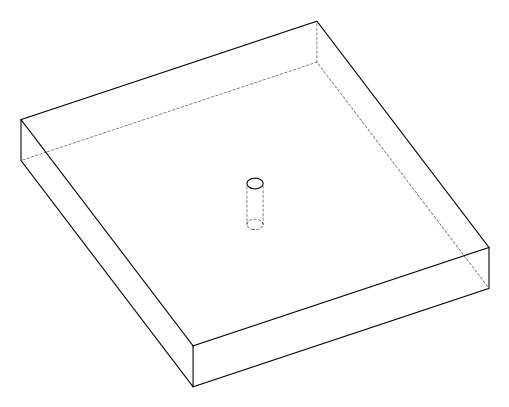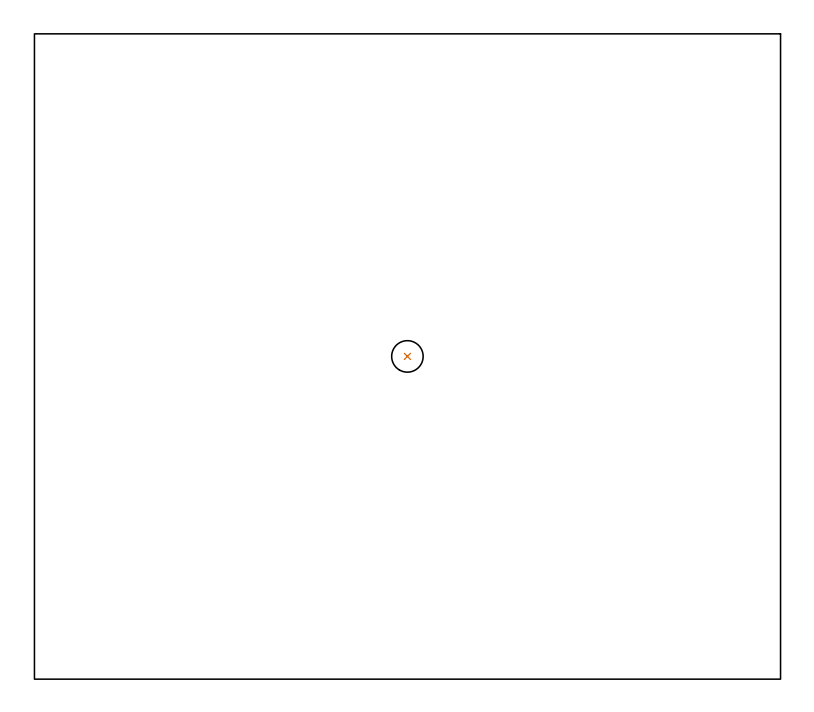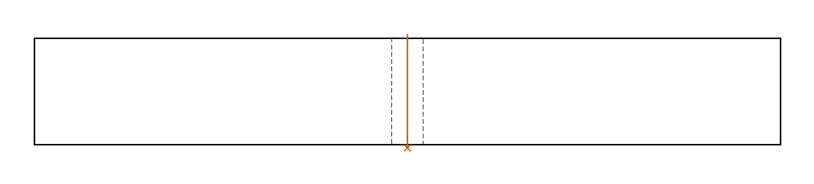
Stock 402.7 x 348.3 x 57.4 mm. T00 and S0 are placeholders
(PLAN: 1 operations, 0 tool changes, 0.2 min)
(1 INDEXABLE_INSERT_DRILL_THROUGH_HOLE_FROM_SOLID | STEP1HOLE | NXT0302_005 | 0.25 min | 13005 mm3)
(TOOL NXT0302_005 | Index. Insert Drill 17mm [880-D1700L20-05] | D17 PA176 FL85 Z2)
(OP 1 INDEXABLE_INSERT_DRILL_THROUGH_HOLE_FROM_SOLID)
G17 G21 G94 G90
T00 M6
G54
G17 G0 G90 X201.3 Y174.2 S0 M3
G43 Z67.4 H1
G94 G81 G98 Z-1.797 F250. R59.4
G80
M5
M2
